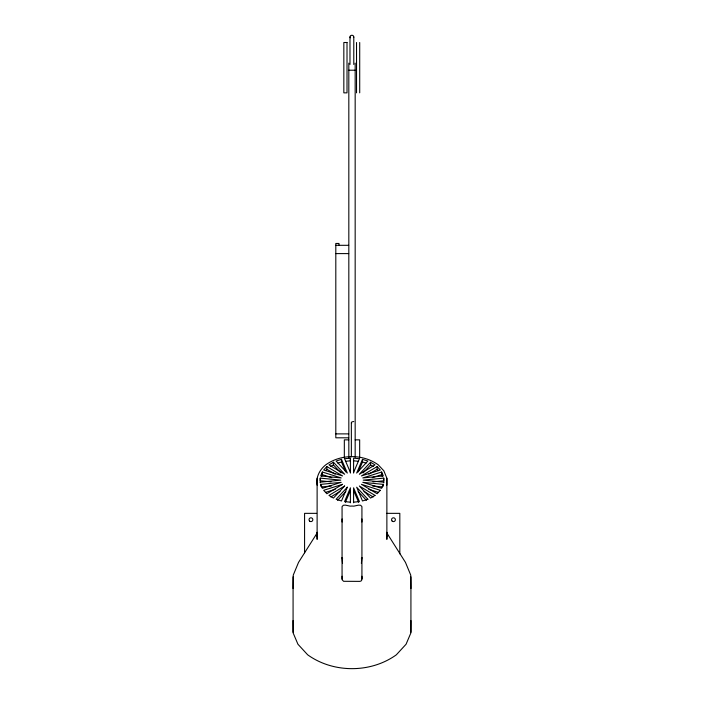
<?xml version="1.0" encoding="UTF-8"?>
<svg xmlns="http://www.w3.org/2000/svg" width="704" height="704" viewBox="0 0 704 704"><rect width="100%" height="100%" fill="white"/><g stroke="black" fill="none" stroke-linecap="round" stroke-linejoin="round"><path stroke-width="1.06" d="M410.925 620.558L410.837 633.01L406.067 644.23L396.343 654.808C370.7 673.27 333.291 673.27 307.657 654.799L297.933 644.222L293.163 633.002L293.075 620.558M293.075 588.544L293.26 575.106L298.54 562.373L317.354 532.655M317.117 485.162C315.682 477.303 319.695 469.586 325.785 464.816C340.947 453.895 363.053 453.895 378.215 464.816L383.83 470.774L386.874 478.236L386.874 539.202L386.874 532.268L387.578 536.043L386.751 534.098M320.241 482.821L320.232 478.122L340.754 480.137L320.232 482.196M342.065 522.034L342.065 518.954M361.926 576.233C362.041 577.914 362.428 581.522 359.735 581.372L343.578 581.302L342.126 579.762L342.065 576.233M350.398 502.788L350.398 487.819L344.555 501.6L350.398 502.181M350.398 473.07L350.398 458.146L344.555 458.726L350.398 472.446M353.593 502.788L353.593 487.819L359.436 501.6L353.593 502.181M353.593 473.07L353.602 458.146L359.436 458.726L353.602 472.446M361.918 522.034L361.918 518.954M358.336 471.812L362.507 462.009L362.507 459.342L367.875 461.041L356.664 473.07L362.507 459.342M383.75 482.821L383.759 478.122L363.238 480.137L383.759 482.205M386.874 485.162L386.874 478.236M410.925 588.544L410.74 575.106L405.46 562.373L386.646 532.664M363.088 472.921L370.568 464.904L370.568 462.238L375.03 464.904L359.357 474.267L370.568 462.238M378.391 470.615L377.115 469.242L377.124 466.576L361.451 475.93L380.318 470.008L377.124 466.576M382.466 476.643L381.638 474.681L381.647 472.023L362.78 477.946L383.31 475.93L381.647 472.023M383.302 486.165L383.302 484.387L362.78 482.319L381.638 488.303L383.302 484.387M383.759 478.122L383.759 480.788L372.953 481.844M349.976 64.46L349.976 36.942C349.985 34.681 353.786 34.681 353.786 36.942L353.786 64.46M353.725 37.391L353.786 36.942M351.358 456.79L351.358 422.778L351.921 421.854L353.76 421.52M345.391 502.286L350.398 490.477M322.353 472.014L320.69 475.93L341.211 477.946L322.353 472.014L322.362 474.681L321.526 476.634M317.249 534.098L316.422 536.034L317.117 532.268L317.117 539.202L317.117 478.227M361.381 563.385L361.926 557.524L361.381 558.765M326.867 466.576L323.682 470.008L342.54 475.93L326.867 466.576L326.876 469.242L325.6 470.615M337.612 500.324L345.831 491.471M333.423 462.238L328.97 464.904L344.634 474.258L333.423 462.238L333.432 464.904L340.903 472.921M330.757 466.506L333.432 464.904M330.81 496.962L340.032 491.427M368.826 474.197L377.115 469.242M325.776 492.307L335.21 489.315M341.484 459.342L336.116 461.041L347.327 473.07L341.484 459.342L341.493 462.009L345.664 471.812M337.911 463.144L341.493 462.009M372.205 477.646L381.638 474.681M320.69 484.387L341.211 482.319L322.353 488.303L320.69 484.387L320.69 486.165M321.772 486.939L331.496 485.962M345.532 461.296L350.398 460.812L350.398 458.146M348.823 70.215L355.168 70.215M335.808 245.309L348.691 245.309M335.808 253.598L348.718 253.598M335.808 433.884L348.718 433.884M348.718 437.809L335.808 437.809L335.808 243.461L338.985 243.461L338.985 245.309M348.823 439.85L344.326 439.85L344.326 458.234M355.168 439.85L359.665 439.85L359.665 458.234M316.624 513.348L304.577 513.348L304.577 552.763M386.681 513.348L399.819 513.348L399.819 553.854M331.038 481.844L320.241 480.779L320.232 478.122M353.602 460.812L358.468 461.296M372.495 485.962L382.219 486.939M322.362 474.681L331.786 477.646M362.507 462.009L366.089 463.144M368.782 489.315L378.215 492.307M326.876 469.242L335.174 474.197M370.568 464.904L373.243 466.506M363.959 491.427L373.182 496.971M358.16 491.471L366.379 500.333M342.61 558.765L342.065 557.524L342.522 563.27M351.613 423.421L351.358 422.778M350.231 37.805L349.976 36.942M353.593 490.477L358.6 502.286M410.925 576.84L410.925 632.271M361.926 579.058L361.926 506.642C360.642 502.964 354.552 507.038 351.991 506.053C349.43 507.038 343.35 502.964 342.065 506.642L342.065 579.058M359.709 42.495L359.709 92.858M356.532 42.495L356.532 92.858M355.168 63.114L355.168 457.151M348.823 63.114L348.823 457.785M293.075 576.831L293.075 632.262M347.327 487.203L341.484 500.975L336.116 499.277L347.327 487.203M344.634 486.006L333.423 498.089L328.962 495.414L344.634 486.006M380.31 490.318L377.124 493.742L361.451 484.334L380.31 490.318M342.54 484.334L326.867 493.742L323.682 490.31L342.54 484.334M375.03 495.414L370.568 498.089L359.357 486.006L375.03 495.414M367.875 499.286L362.507 500.975L356.664 487.203L367.875 499.286M347.01 42.495L343.834 42.495L343.834 92.858L347.01 92.858L347.01 42.495M309.584 521.048A1.901 1.901 0 0 0 312.77 520.194A1.901 1.901 0 0 0 310.438 517.862A1.901 1.901 0 0 0 309.584 521.048M392.119 521.048A1.901 1.901 0 0 0 395.314 520.194A1.901 1.901 0 0 0 392.973 517.862A1.901 1.901 0 0 0 392.119 521.048"/></g></svg>
